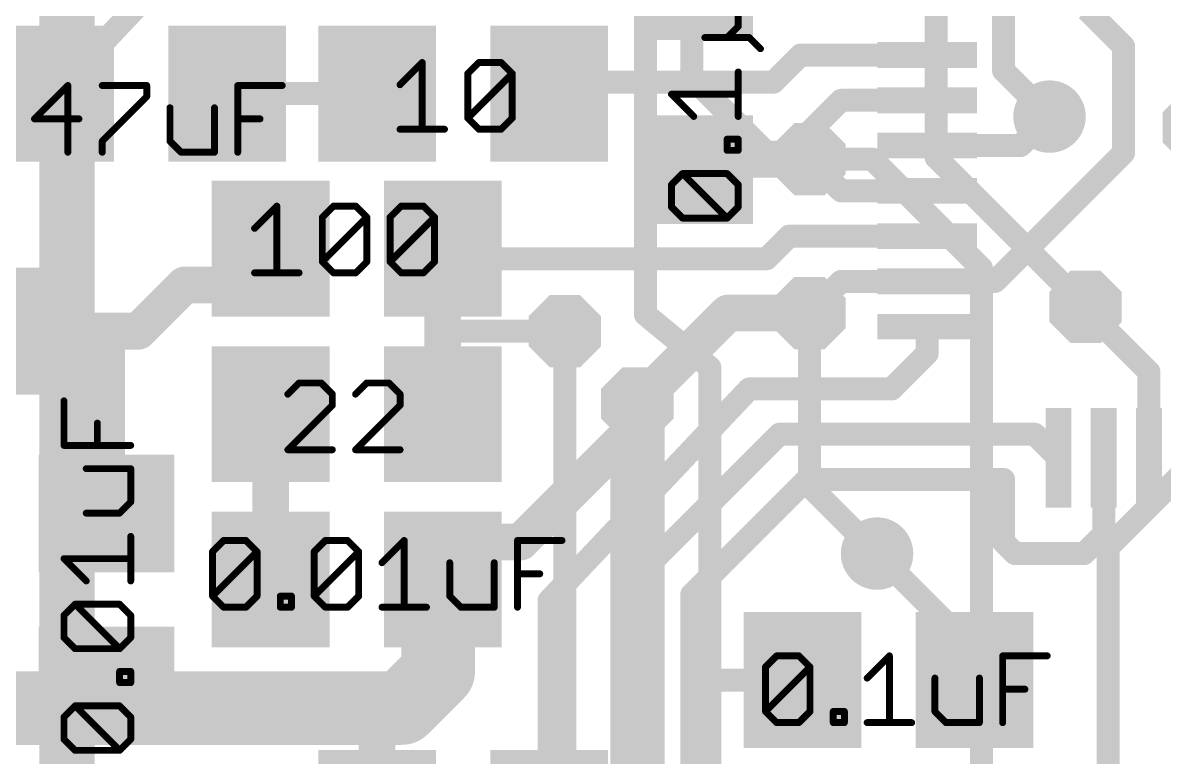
# Model space of a CAD drawing. Extents: x -2.6 to 77.4, y -0.1 to 55.9.
# Drawn here: x 23.71 to 36.32, y 19.6 to 27.71 of the extents above; entities that cross this region are included whole.
import ezdxf

# ---------------------------------------------------------------- set-up
doc = ezdxf.new("R2010")
doc.units = 0
for name, color, linetype in [('1', 12, 'CONTINUOUS'), ('16', 132, 'CONTINUOUS'), ('18', 110, 'CONTINUOUS'), ('27', 253, 'CONTINUOUS')]:
    doc.layers.add(name, color=color, linetype=linetype)

# ---------------------------------------------------------------- blocks, each defined once
blk = doc.blocks.new('RECT')
blk.add_solid([(-0.5, -0.5), (0.5, -0.5), (-0.5, 0.5), (0.5, 0.5)])
blk = doc.blocks.new('OCTAGONV')
at = {"const_width": 0.5}
blk.add_lwpolyline([(-0.25, -0.1036), (-0.25, 0.1036), (-0.1036, 0.25), (0.1036, 0.25), (0.25, 0.1036), (0.25, -0.1036), (0.1036, -0.25), (-0.1036, -0.25), (-0.25, -0.1036), (-0.25, 0.1036)], dxfattribs=at)
blk = doc.blocks.new('ROUNDV')
at = {"const_width": 0.5}
blk.add_lwpolyline([(0, -0.25, 1), (0, 0.25, 1), (0, -0.25)], format="xyb", dxfattribs=at)

msp = doc.modelspace()

# ---------------------------------------------------------------- linework, layer by layer
at = {"layer": '1'}
for points, const_width in [([(24.069, 26.924), (25.146, 28.067)], 0.254), ([(35.466, 27.85), (35.87, 27.446)], 0.254), ([(35.87, 27.446), (35.87, 26.27)], 0.254), ([(32.303, 27.35), (32.004, 27.051)], 0.254), ([(33.7, 27.35), (32.303, 27.35)], 0.254), ([(29.718, 27.051), (29.591, 26.924)], 0.254), ([(32.004, 27.051), (29.718, 27.051)], 0.254), ([(27.625, 26.924), (25.969, 26.924)], 0.254), ([(29.591, 26.924), (29.525, 26.924)], 0.254), ([(32.75, 26.85), (32.4, 26.5)], 0.254), ([(33.7, 26.85), (32.75, 26.85)], 0.254), ([(34.732, 26.35), (35.052, 26.67)], 0.254), ([(32.4, 26.5), (32.4, 26.2)], 0.254), ([(33.7, 26.35), (34.732, 26.35)], 0.254), ([(31.243, 26.2), (31.127, 26.084)], 0.4064), ([(32.4, 26.2), (31.243, 26.2)], 0.4064), ([(35.87, 26.27), (34.45, 24.85)], 0.254), ([(32.75, 25.85), (32.4, 26.2)], 0.254), ([(33.7, 25.85), (32.75, 25.85)], 0.254), ([(32.177, 25.35), (31.927, 25.1)], 0.254), ([(33.7, 25.35), (32.177, 25.35)], 0.254), ([(26.45, 25.211), (26.384, 24.811)], 0.4064), ([(28.35, 23.384), (28.35, 25.211)], 0.4064), ([(28.416, 25.092), (28.35, 25.211)], 0.254), ([(28.686, 25.1), (28.35, 25.211)], 0.254), ([(31.927, 25.1), (28.686, 25.1)], 0.254), ([(25.5, 24.811), (24.989, 24.3)], 0.4064), ([(26.384, 24.811), (25.5, 24.811)], 0.4064), ([(32.75, 24.85), (32.4, 24.5)], 0.254), ([(33.7, 24.85), (32.75, 24.85)], 0.254), ([(34.45, 24.85), (33.7, 24.85)], 0.254), ([(31.5, 24.5), (30.5, 23.5)], 0.4064), ([(32.4, 24.5), (31.5, 24.5)], 0.4064), ([(35.45, 24.568), (35.45, 24.55)], 0.254), ([(35.45, 24.55), (36.15, 23.85)], 0.254), ([(24.638, 24.3), (22.861, 24.3)], 0.4064), ([(24.989, 24.3), (24.638, 24.3)], 0.4064), ([(24.638, 22.286), (24.638, 24.3)], 0.4064), ([(33.7, 24.054), (33.7, 24.35)], 0.254), ([(28.416, 24.3), (28.35, 23.384)], 0.254), ([(29.7, 24.3), (28.416, 24.3)], 0.254), ([(33.308, 23.662), (33.7, 24.054)], 0.254), ([(36.15, 23.85), (36.15, 22.9)], 0.254), ([(31.735, 23.662), (29.525, 21.325)], 0.254), ([(30.5, 23.5), (30.5, 23.261)], 0.4064), ([(33.308, 23.662), (31.735, 23.662)], 0.254), ([(26.45, 23.384), (26.45, 21.557)], 0.4064), ([(30.5, 23.261), (29.21, 21.971)], 0.4064), ([(32.0691, 23.162), (30.6, 21.6929)], 0.254), ([(34.888, 23.162), (32.0691, 23.162)], 0.254), ([(34.888, 23.162), (35.15, 22.9)], 0.254), ([(35.65, 22.9), (35.65, 22.061)], 0.254), ([(32.3719, 22.662), (31.1, 21.3901)], 0.254), ([(34.544, 22.662), (32.3719, 22.662)], 0.254), ([(34.544, 21.971), (34.544, 22.662)], 0.254), ([(28.3, 21.822), (28.3, 21.59)], 0.8128), ([(35.65, 22.061), (35.433, 21.844)], 0.254), ([(28.703, 21.971), (28.35, 21.557)], 0.4064), ([(29.21, 21.971), (28.703, 21.971)], 0.4064), ([(34.671, 21.844), (34.544, 21.971)], 0.254), ([(28.3, 21.59), (28.3, 20.538)], 0.8128), ([(34.224, 20.767), (33.147, 21.844)], 0.254), ([(35.433, 21.844), (34.671, 21.844)], 0.254), ([(28.394, 21.684), (28.3, 21.59)], 0.4064), ([(28.35, 21.557), (28.394, 21.684)], 0.4064), ([(30.6, 21.6929), (30.6, 16.383)], 0.254), ([(29.525, 21.325), (29.525, 18.923)], 0.254), ([(31.1, 21.3901), (31.1, 20.447)], 0.254), ([(28.3, 20.538), (27.9, 20.138)], 0.8128), ([(34.224, 20.447), (34.224, 20.767)], 0.254), ([(24.638, 20.386), (24.39, 20.138)], 0.6096), ([(31.1, 20.447), (31.1, 12.8)], 0.254), ([(32.324, 20.447), (31.1, 20.447)], 0.254), ([(27.559, 20.138), (23.008, 20.138)], 0.8128), ([(24.39, 20.138), (23.008, 20.138)], 0.6096), ([(27.9, 20.138), (27.559, 20.138)], 0.8128), ([(27.625, 20.326), (27.559, 20.138)], 0.4064), ([(27.625, 18.923), (27.625, 20.326)], 0.4064)]:
    msp.add_lwpolyline(points, dxfattribs=dict(at, const_width=const_width))
for points, const_width in [([(35.9335, 27.446, 1), (35.8065, 27.446)], 0.127), ([(35.8251, 27.4011, 1), (35.9149, 27.4909)], 0.127), ([(32.303, 27.4135, 1), (32.303, 27.2865)], 0.127), ([(32.3479, 27.3051, 1), (32.2581, 27.3949)], 0.127), ([(33.7, 27.2865, 1), (33.7, 27.4135)], 0.127), ([(29.718, 27.1145, 1), (29.718, 26.9875)], 0.127), ([(29.7629, 27.0061, 1), (29.6731, 27.0959)], 0.127), ([(31.9591, 27.0959, 1), (32.0489, 27.0061)], 0.127), ([(32.004, 26.9875, 1), (32.004, 27.1145)], 0.127), ([(24.0228, 26.9675, 1), (24.1152, 26.8805)], 0.127), ([(25.969, 26.9875, 1), (25.969, 26.8605)], 0.127), ([(27.625, 26.8605, 1), (27.625, 26.9875)], 0.127), ([(29.525, 26.9875, 1), (29.525, 26.8605)], 0.127), ([(29.5461, 26.9689, 1), (29.6359, 26.8791)], 0.127), ([(29.591, 26.8605, 1), (29.591, 26.9875)], 0.127), ([(32.75, 26.9135, 1), (32.75, 26.7865)], 0.127), ([(32.7949, 26.8051, 1), (32.7051, 26.8949)], 0.127), ([(33.7, 26.7865, 1), (33.7, 26.9135)], 0.127), ([(35.0969, 26.6251, 1), (35.0071, 26.7149)], 0.127), ([(32.4635, 26.5, 1), (32.3365, 26.5)], 0.127), ([(32.3551, 26.5449, 1), (32.4449, 26.4551)], 0.127), ([(33.7, 26.4135, 1), (33.7, 26.2865)], 0.127), ([(34.732, 26.2865, 1), (34.732, 26.4135)], 0.127), ([(31.243, 26.3016, 1), (31.243, 26.0984)], 0.2032), ([(31.3148, 26.1282, 1), (31.1712, 26.2718)], 0.2032), ([(32.4, 26.0984, 1), (32.4, 26.3016)], 0.2032), ([(34.6871, 26.3949, 1), (34.7769, 26.3051)], 0.127), ([(35.9149, 26.2251, 1), (35.8251, 26.3149)], 0.127), ([(31.0552, 26.1558, 1), (31.1988, 26.0122)], 0.2032), ([(32.4449, 26.2449, 1), (32.3551, 26.1551)], 0.127), ([(32.3365, 26.2, 1), (32.4635, 26.2)], 0.127), ([(35.8065, 26.27, 1), (35.9335, 26.27)], 0.127), ([(32.75, 25.9135, 1), (32.75, 25.7865)], 0.127), ([(33.7, 25.7865, 1), (33.7, 25.9135)], 0.127), ([(32.7051, 25.8051, 1), (32.7949, 25.8949)], 0.127), ([(32.177, 25.4135, 1), (32.177, 25.2865)], 0.127), ([(32.2219, 25.3051, 1), (32.1321, 25.3949)], 0.127), ([(33.7, 25.2865, 1), (33.7, 25.4135)], 0.127), ([(26.5502, 25.1945, 1), (26.3498, 25.2275)], 0.2032), ([(28.4516, 25.211, 1), (28.2484, 25.211)], 0.2032), ([(28.4055, 25.2418, 1), (28.2945, 25.1802)], 0.127), ([(28.3699, 25.2713, 1), (28.3301, 25.1507)], 0.127), ([(28.686, 25.1635, 1), (28.686, 25.0365)], 0.127), ([(28.6661, 25.0397, 1), (28.7059, 25.1603)], 0.127), ([(31.927, 25.0365, 1), (31.927, 25.1635)], 0.127), ([(28.3605, 25.0612, 1), (28.4715, 25.1228)], 0.127), ([(31.8821, 25.1449, 1), (31.9719, 25.0551)], 0.127), ([(25.5, 24.9126, 1), (25.5, 24.7094)], 0.2032), ([(25.5718, 24.7392, 1), (25.4282, 24.8828)], 0.2032), ([(26.384, 24.7094, 1), (26.384, 24.9126)], 0.2032), ([(32.75, 24.9135, 1), (32.75, 24.7865)], 0.127), ([(32.7949, 24.8051, 1), (32.7051, 24.8949)], 0.127), ([(33.7, 24.9135, 1), (33.7, 24.7865)], 0.127), ([(33.7, 24.7865, 1), (33.7, 24.9135)], 0.127), ([(34.4051, 24.8949, 1), (34.4949, 24.8051)], 0.127), ([(34.45, 24.7865, 1), (34.45, 24.9135)], 0.127), ([(26.2838, 24.8275, 1), (26.4842, 24.7945)], 0.2032), ([(31.5, 24.6016, 1), (31.5, 24.3984)], 0.2032), ([(31.5718, 24.4282, 1), (31.4282, 24.5718)], 0.2032), ([(32.3551, 24.5449, 1), (32.4449, 24.4551)], 0.127), ([(32.4, 24.3984, 1), (32.4, 24.6016)], 0.2032), ([(35.5135, 24.568, 1), (35.3865, 24.568)], 0.127), ([(35.4949, 24.5949, 1), (35.4051, 24.5051)], 0.127), ([(35.3865, 24.55, 1), (35.5135, 24.55)], 0.127), ([(24.638, 24.4016, 1), (24.638, 24.1984)], 0.2032), ([(24.7396, 24.3, 1), (24.5364, 24.3)], 0.2032), ([(24.638, 24.1984, 1), (24.638, 24.4016)], 0.2032), ([(24.9172, 24.3718, 1), (25.0608, 24.2282)], 0.2032), ([(24.989, 24.1984, 1), (24.989, 24.4016)], 0.2032), ([(33.7635, 24.35, 1), (33.6365, 24.35)], 0.127), ([(28.416, 24.3635, 1), (28.416, 24.2365)], 0.127), ([(28.4793, 24.2954, 1), (28.3527, 24.3046)], 0.127), ([(29.7, 24.2365, 1), (29.7, 24.3635)], 0.127), ([(33.6365, 24.054, 1), (33.7635, 24.054)], 0.127), ([(33.7449, 24.0091, 1), (33.6551, 24.0989)], 0.127), ([(36.2135, 23.85, 1), (36.0865, 23.85)], 0.127), ([(36.1051, 23.8051, 1), (36.1949, 23.8949)], 0.127), ([(30.6016, 23.5, 1), (30.3984, 23.5)], 0.2032), ([(31.735, 23.7255, 1), (31.735, 23.5985)], 0.127), ([(31.7811, 23.6184, 1), (31.6889, 23.7056)], 0.127), ([(33.2631, 23.7069, 1), (33.3529, 23.6171)], 0.127), ([(33.308, 23.5985, 1), (33.308, 23.7255)], 0.127), ([(26.5516, 23.384, 1), (26.3484, 23.384)], 0.2032), ([(30.4282, 23.5718, 1), (30.5718, 23.4282)], 0.2032), ([(28.2484, 23.384, 1), (28.4516, 23.384)], 0.2032), ([(28.2867, 23.3886, 1), (28.4133, 23.3794)], 0.127), ([(30.5718, 23.1892, 1), (30.4282, 23.3328)], 0.2032), ([(30.3984, 23.261, 1), (30.6016, 23.261)], 0.2032), ([(32.0691, 23.2255, 1), (32.0691, 23.0985)], 0.127), ([(32.114, 23.1171, 1), (32.0242, 23.2069)], 0.127), ([(34.9329, 23.2069, 1), (34.8431, 23.1171)], 0.127), ([(34.888, 23.0985, 1), (34.888, 23.2255)], 0.127), ([(35.1051, 22.8551, 1), (35.1949, 22.9449)], 0.127), ([(35.7135, 22.9, 1), (35.5865, 22.9)], 0.127), ([(36.0865, 22.9, 1), (36.2135, 22.9)], 0.127), ([(32.3719, 22.7255, 1), (32.3719, 22.5985)], 0.127), ([(32.4168, 22.6171, 1), (32.327, 22.7069)], 0.127), ([(34.6075, 22.662, 1), (34.4805, 22.662)], 0.127), ([(34.544, 22.5985, 1), (34.544, 22.7255)], 0.127), ([(24.5364, 22.286, 1), (24.7396, 22.286)], 0.2032), ([(28.5032, 21.822, 1), (28.0968, 21.822)], 0.4064), ([(35.6949, 22.0161, 1), (35.6051, 22.1059)], 0.127), ([(28.703, 22.0726, 1), (28.703, 21.8694)], 0.2032), ([(28.7803, 21.9051, 1), (28.6257, 22.0369)], 0.2032), ([(29.1382, 22.0428, 1), (29.2818, 21.8992)], 0.2032), ([(29.21, 21.8694, 1), (29.21, 22.0726)], 0.2032), ([(34.5889, 22.0159, 1), (34.4991, 21.9261)], 0.127), ([(35.5865, 22.061, 1), (35.7135, 22.061)], 0.127), ([(28.5032, 21.59, 1), (28.0968, 21.59)], 0.4064), ([(33.1919, 21.8889, 1), (33.1021, 21.7991)], 0.127), ([(34.4805, 21.971, 1), (34.6075, 21.971)], 0.127), ([(34.671, 21.9075, 1), (34.671, 21.7805)], 0.127), ([(34.6261, 21.7991, 1), (34.7159, 21.8889)], 0.127), ([(35.3881, 21.8889, 1), (35.4779, 21.7991)], 0.127), ([(35.433, 21.7805, 1), (35.433, 21.9075)], 0.127), ([(28.49, 21.6507, 1), (28.298, 21.7173)], 0.2032), ([(28.4658, 21.6122, 1), (28.3222, 21.7558)], 0.2032), ([(30.6635, 21.6929, 1), (30.5365, 21.6929)], 0.127), ([(28.0968, 21.59, 1), (28.5032, 21.59)], 0.4064), ([(28.2282, 21.6618, 1), (28.3718, 21.5182)], 0.2032), ([(28.2727, 21.6229, 1), (28.4273, 21.4911)], 0.2032), ([(28.254, 21.5903, 1), (28.446, 21.5237)], 0.2032), ([(30.5551, 21.7378, 1), (30.6449, 21.648)], 0.127), ([(26.3484, 21.557, 1), (26.5516, 21.557)], 0.2032), ([(29.5885, 21.325, 1), (29.4615, 21.325)], 0.127), ([(29.4789, 21.3686, 1), (29.5711, 21.2814)], 0.127), ([(31.1635, 21.3901, 1), (31.0365, 21.3901)], 0.127), ([(31.0551, 21.435, 1), (31.1449, 21.3452)], 0.127), ([(28.4437, 20.3943, 1), (28.1563, 20.6817)], 0.4064), ([(34.2875, 20.767, 1), (34.1605, 20.767)], 0.127), ([(34.1791, 20.7221, 1), (34.2689, 20.8119)], 0.127), ([(24.7458, 20.2782, 1), (24.5302, 20.4938)], 0.3048), ([(28.0968, 20.538, 1), (28.5032, 20.538)], 0.4064), ([(31.1635, 20.447, 1), (31.0365, 20.447)], 0.127), ([(31.1, 20.5105, 1), (31.1, 20.3835)], 0.127), ([(32.324, 20.3835, 1), (32.324, 20.5105)], 0.127), ([(24.39, 19.9856, 1), (24.39, 20.2904)], 0.3048), ([(27.559, 20.3412, 1), (27.559, 19.9348)], 0.4064), ([(27.559, 19.9348, 1), (27.559, 20.3412)], 0.4064), ([(27.7266, 20.326, 1), (27.5234, 20.326)], 0.2032), ([(27.7209, 20.2923, 1), (27.5291, 20.3597)], 0.2032), ([(27.7563, 20.2817, 1), (28.0437, 19.9943)], 0.4064), ([(27.9, 19.9348, 1), (27.9, 20.3412)], 0.4064), ([(31.0365, 20.447, 1), (31.1635, 20.447)], 0.127), ([(34.1605, 20.447, 1), (34.2875, 20.447)], 0.127), ([(24.2822, 20.2458, 1), (24.4978, 20.0302)], 0.3048), ([(27.4631, 20.1717, 1), (27.6549, 20.1043)], 0.2032)]:
    msp.add_lwpolyline(points, format="xyb", dxfattribs=dict(at, const_width=const_width))
at = {"layer": '16'}
for points, const_width in [([(34.544, 27.178), (34.544, 32.131)], 0.254), ([(33.8, 26.218), (33.8, 31.692)], 0.254), ([(30.589, 29.9), (30.589, 24.484)], 0.254), ([(24.2, 19.3), (24.2, 29.013)], 0.6096), ([(31.1, 28.8), (31.1, 27.1)], 0.254), ([(35.052, 26.67), (34.544, 27.178)], 0.254), ([(31.1, 27.1), (32, 26.2)], 0.254), ([(33.8, 26.218), (35.45, 24.568)], 0.254), ([(32, 26.2), (32.4, 26.2)], 0.254), ([(33.0958, 26.2), (32.4, 26.2)], 0.254), ([(34.3, 24.9958), (33.0958, 26.2)], 0.254), ([(34.3, 17.3), (34.3, 24.9958)], 0.254), ([(30.589, 24.484), (31.3, 23.9)], 0.254), ([(32.4, 22.591), (32.4, 24.5)], 0.254), ([(29.7, 24.3), (29.7, 17.1)], 0.254), ([(31.3, 23.9), (31.3, 16.3)], 0.254), ([(30.5, 16.7), (30.5, 23.5)], 0.6), ([(36.743, 22.957), (35.7, 21.914)], 0.254), ([(33.147, 21.844), (32.4, 22.591)], 0.254), ([(35.7, 21.914), (35.7, 15.2)], 0.254)]:
    msp.add_lwpolyline(points, dxfattribs=dict(at, const_width=const_width))
for points, const_width in [([(34.5889, 27.2229, 1), (34.4991, 27.1331)], 0.127), ([(34.4805, 27.178, 1), (34.6075, 27.178)], 0.127), ([(31.1449, 27.1449, 1), (31.0551, 27.0551)], 0.127), ([(31.0365, 27.1, 1), (31.1635, 27.1)], 0.127), ([(35.0071, 26.6251, 1), (35.0969, 26.7149)], 0.127), ([(33.8449, 26.2629, 1), (33.7551, 26.1731)], 0.127), ([(32, 26.2635, 1), (32, 26.1365)], 0.127), ([(31.9551, 26.1551, 1), (32.0449, 26.2449)], 0.127), ([(32.4, 26.2635, 1), (32.4, 26.1365)], 0.127), ([(32.4, 26.1365, 1), (32.4, 26.2635)], 0.127), ([(33.1407, 26.2449, 1), (33.0509, 26.1551)], 0.127), ([(33.0958, 26.1365, 1), (33.0958, 26.2635)], 0.127), ([(33.7365, 26.218, 1), (33.8635, 26.218)], 0.127), ([(34.3635, 24.9958, 1), (34.2365, 24.9958)], 0.127), ([(34.2551, 24.9509, 1), (34.3449, 25.0407)], 0.127), ([(30.6293, 24.5331, 1), (30.5487, 24.4349)], 0.127), ([(32.4635, 24.5, 1), (32.3365, 24.5)], 0.127), ([(35.4051, 24.5231, 1), (35.4949, 24.6129)], 0.127), ([(30.5255, 24.484, 1), (30.6525, 24.484)], 0.127), ([(29.7635, 24.3, 1), (29.6365, 24.3)], 0.127), ([(31.3635, 23.9, 1), (31.2365, 23.9)], 0.127), ([(31.2597, 23.8509, 1), (31.3403, 23.9491)], 0.127), ([(30.65, 23.5, 1), (30.35, 23.5)], 0.3), ([(32.4449, 22.6359, 1), (32.3551, 22.5461)], 0.127), ([(32.3365, 22.591, 1), (32.4635, 22.591)], 0.127), ([(33.1021, 21.7991, 1), (33.1919, 21.8889)], 0.127), ([(35.7635, 21.914, 1), (35.6365, 21.914)], 0.127), ([(35.6551, 21.9589, 1), (35.7449, 21.8691)], 0.127)]:
    msp.add_lwpolyline(points, format="xyb", dxfattribs=dict(at, const_width=const_width))
at = {"layer": '27', "const_width": 0.0762}
for points in [[(31.6139, 27.6658), (31.6139, 27.7887)], [(31.491, 27.5429), (31.6139, 27.6658)], [(31.2453, 27.5429), (31.491, 27.5429)], [(31.491, 27.5429), (31.7368, 27.5429)], [(31.7368, 27.5429), (31.8596, 27.42)], [(27.8783, 27.0218), (28.124, 27.2675)], [(28.124, 27.2675), (28.124, 26.5303)], [(28.6267, 27.1447), (28.7496, 27.2675)], [(28.7496, 27.2675), (28.9953, 27.2675)], [(28.9953, 27.2675), (29.1182, 27.1447)], [(28.6267, 26.6532), (28.6267, 27.1447)], [(28.6267, 26.6532), (29.1182, 27.1447)], [(29.1182, 27.1447), (29.1182, 26.6532)], [(31.6139, 26.6716), (31.6139, 27.1631)], [(24.2101, 27.0135), (23.8414, 26.6449)], [(24.2101, 26.2763), (24.2101, 27.0135)], [(24.5899, 27.0135), (25.0813, 27.0135)], [(25.0813, 27.0135), (25.0813, 26.8907)], [(26.0867, 26.2763), (26.0867, 27.0135)], [(26.0867, 27.0135), (26.5782, 27.0135)], [(25.0813, 26.8907), (24.5899, 26.3992)], [(31.1224, 26.6716), (30.8767, 26.9174)], [(30.8767, 26.9174), (31.6139, 26.9174)], [(25.3383, 26.7678), (25.3383, 26.3992)], [(25.8298, 26.2763), (25.8298, 26.7678)], [(23.8414, 26.6449), (24.3329, 26.6449)], [(26.0867, 26.6449), (26.3324, 26.6449)], [(28.7496, 26.5303), (28.6267, 26.6532)], [(29.1182, 26.6532), (28.9953, 26.5303)], [(27.8783, 26.5303), (28.3698, 26.5303)], [(28.9953, 26.5303), (28.7496, 26.5303)], [(24.5899, 26.3992), (24.5899, 26.2763)], [(25.3383, 26.3992), (25.4611, 26.2763)], [(31.491, 26.2974), (31.491, 26.4203)], [(31.491, 26.4203), (31.6139, 26.4203)], [(31.6139, 26.4203), (31.6139, 26.2974)], [(25.4611, 26.2763), (25.8298, 26.2763)], [(31.6139, 26.2974), (31.491, 26.2974)], [(30.8767, 25.9176), (30.9995, 26.0405)], [(30.9995, 26.0405), (31.491, 26.0405)], [(31.491, 25.549), (30.9995, 26.0405)], [(31.491, 26.0405), (31.6139, 25.9176)], [(30.8767, 25.6719), (30.8767, 25.9176)], [(31.6139, 25.9176), (31.6139, 25.6719)], [(26.2724, 25.4358), (26.5181, 25.6815)], [(26.5181, 25.6815), (26.5181, 24.9443)], [(27.0208, 25.5587), (27.1436, 25.6815)], [(27.1436, 25.6815), (27.3894, 25.6815)], [(27.3894, 25.6815), (27.5123, 25.5587)], [(27.7692, 25.5587), (27.8921, 25.6815)], [(27.8921, 25.6815), (28.1378, 25.6815)], [(28.1378, 25.6815), (28.2607, 25.5587)], [(27.0208, 25.0672), (27.0208, 25.5587)], [(27.0208, 25.0672), (27.5123, 25.5587)], [(27.5123, 25.5587), (27.5123, 25.0672)], [(27.7692, 25.0672), (27.7692, 25.5587)], [(27.7692, 25.0672), (28.2607, 25.5587)], [(28.2607, 25.5587), (28.2607, 25.0672)], [(30.9995, 25.549), (30.8767, 25.6719)], [(31.6139, 25.6719), (31.491, 25.549)], [(31.491, 25.549), (30.9995, 25.549)], [(27.1436, 24.9443), (27.0208, 25.0672)], [(27.5123, 25.0672), (27.3894, 24.9443)], [(27.8921, 24.9443), (27.7692, 25.0672)], [(28.2607, 25.0672), (28.1378, 24.9443)], [(26.2724, 24.9443), (26.7638, 24.9443)], [(27.3894, 24.9443), (27.1436, 24.9443)], [(28.1378, 24.9443), (27.8921, 24.9443)], [(26.7626, 23.7275), (26.6398, 23.6047)], [(27.0084, 23.7275), (26.7626, 23.7275)], [(27.1313, 23.6047), (27.0084, 23.7275)], [(27.5111, 23.7275), (27.3882, 23.6047)], [(27.7568, 23.7275), (27.5111, 23.7275)], [(27.8797, 23.6047), (27.7568, 23.7275)], [(27.1313, 23.4818), (27.1313, 23.6047)], [(27.8797, 23.4818), (27.8797, 23.6047)], [(24.1675, 23.0387), (24.1675, 23.5302)], [(26.6398, 22.9903), (27.1313, 23.4818)], [(27.3882, 22.9903), (27.8797, 23.4818)], [(24.5361, 23.0387), (24.5361, 23.2844)], [(24.9047, 23.0387), (24.1675, 23.0387)], [(27.1313, 22.9903), (26.6398, 22.9903)], [(27.8797, 22.9903), (27.3882, 22.9903)], [(24.9047, 22.7818), (24.4132, 22.7818)], [(24.9047, 22.4131), (24.9047, 22.7818)], [(24.7818, 22.2903), (24.9047, 22.4131)], [(24.4132, 22.2903), (24.7818, 22.2903)], [(24.9047, 21.5419), (24.9047, 22.0333)], [(25.8083, 21.8657), (25.9312, 21.9885)], [(25.9312, 21.9885), (26.1769, 21.9885)], [(26.1769, 21.9885), (26.2998, 21.8657)], [(26.9309, 21.8657), (27.0538, 21.9885)], [(27.0538, 21.9885), (27.2995, 21.9885)], [(27.2995, 21.9885), (27.4224, 21.8657)], [(27.6794, 21.7428), (27.9251, 21.9885)], [(27.9251, 21.9885), (27.9251, 21.2513)], [(29.1762, 21.2513), (29.1762, 21.9885)], [(29.1762, 21.9885), (29.6677, 21.9885)], [(24.4132, 21.5419), (24.1675, 21.7876)], [(24.1675, 21.7876), (24.9047, 21.7876)], [(25.8083, 21.3742), (25.8083, 21.8657)], [(25.8083, 21.3742), (26.2998, 21.8657)], [(26.2998, 21.8657), (26.2998, 21.3742)], [(26.9309, 21.3742), (26.9309, 21.8657)], [(26.9309, 21.3742), (27.4224, 21.8657)], [(27.4224, 21.8657), (27.4224, 21.3742)], [(28.4278, 21.7428), (28.4278, 21.3742)], [(28.9193, 21.2513), (28.9193, 21.7428)], [(29.1762, 21.6199), (29.4219, 21.6199)], [(24.1675, 21.1621), (24.2903, 21.2849)], [(24.2903, 21.2849), (24.7818, 21.2849)], [(24.7818, 20.7934), (24.2903, 21.2849)], [(24.7818, 21.2849), (24.9047, 21.1621)], [(25.9312, 21.2513), (25.8083, 21.3742)], [(26.2998, 21.3742), (26.1769, 21.2513)], [(26.5567, 21.2513), (26.5567, 21.3742)], [(26.5567, 21.3742), (26.6796, 21.3742)], [(26.6796, 21.3742), (26.6796, 21.2513)], [(27.0538, 21.2513), (26.9309, 21.3742)], [(27.4224, 21.3742), (27.2995, 21.2513)], [(28.4278, 21.3742), (28.5506, 21.2513)], [(24.1675, 20.9163), (24.1675, 21.1621)], [(24.9047, 21.1621), (24.9047, 20.9163)], [(26.1769, 21.2513), (25.9312, 21.2513)], [(26.6796, 21.2513), (26.5567, 21.2513)], [(27.2995, 21.2513), (27.0538, 21.2513)], [(27.6794, 21.2513), (28.1708, 21.2513)], [(28.5506, 21.2513), (28.9193, 21.2513)], [(24.2903, 20.7934), (24.1675, 20.9163)], [(24.9047, 20.9163), (24.7818, 20.7934)], [(24.7818, 20.7934), (24.2903, 20.7934)], [(31.9151, 20.5915), (32.038, 20.7143)], [(32.038, 20.7143), (32.2837, 20.7143)], [(32.2837, 20.7143), (32.4066, 20.5915)], [(33.0377, 20.4686), (33.2835, 20.7143)], [(33.2835, 20.7143), (33.2835, 19.9771)], [(34.5346, 19.9771), (34.5346, 20.7143)], [(34.5346, 20.7143), (35.026, 20.7143)], [(24.7818, 20.4192), (24.7818, 20.5421)], [(24.7818, 20.5421), (24.9047, 20.5421)], [(24.9047, 20.5421), (24.9047, 20.4192)], [(31.9151, 20.1), (31.9151, 20.5915)], [(31.9151, 20.1), (32.4066, 20.5915)], [(32.4066, 20.5915), (32.4066, 20.1)], [(24.9047, 20.4192), (24.7818, 20.4192)], [(33.7861, 20.4686), (33.7861, 20.1)], [(34.2776, 19.9771), (34.2776, 20.4686)], [(34.5346, 20.3457), (34.7803, 20.3457)], [(24.1675, 20.0394), (24.2903, 20.1623)], [(24.2903, 20.1623), (24.7818, 20.1623)], [(24.7818, 19.6708), (24.2903, 20.1623)], [(24.7818, 20.1623), (24.9047, 20.0394)], [(24.1675, 19.7937), (24.1675, 20.0394)], [(24.9047, 20.0394), (24.9047, 19.7937)], [(32.038, 19.9771), (31.9151, 20.1)], [(32.4066, 20.1), (32.2837, 19.9771)], [(32.6635, 19.9771), (32.6635, 20.1)], [(32.6635, 20.1), (32.7864, 20.1)], [(32.7864, 20.1), (32.7864, 19.9771)], [(33.7861, 20.1), (33.909, 19.9771)], [(32.2837, 19.9771), (32.038, 19.9771)], [(32.7864, 19.9771), (32.6635, 19.9771)], [(33.0377, 19.9771), (33.5292, 19.9771)], [(33.909, 19.9771), (34.2776, 19.9771)], [(24.2903, 19.6708), (24.1675, 19.7937)], [(24.9047, 19.7937), (24.7818, 19.6708)], [(24.7818, 19.6708), (24.2903, 19.6708)]]:
    msp.add_lwpolyline(points, dxfattribs=at)
at = {"layer": '27', "const_width": 0.0381}
for points in [[(31.5949, 27.6658, 1), (31.633, 27.6658)], [(31.6274, 27.6523, 1), (31.6004, 27.6792)], [(31.2453, 27.562, 1), (31.2453, 27.5239)], [(31.491, 27.562, 1), (31.491, 27.5239)], [(31.4776, 27.5564, 1), (31.5045, 27.5294)], [(31.491, 27.5239, 1), (31.491, 27.562)], [(31.7502, 27.5564, 1), (31.7233, 27.5294)], [(31.7368, 27.5239, 1), (31.7368, 27.562)], [(31.8462, 27.4066, 1), (31.8731, 27.4335)], [(28.1431, 27.2675, 1), (28.105, 27.2675)], [(28.1375, 27.2541, 1), (28.1105, 27.281)], [(28.7496, 27.2866, 1), (28.7496, 27.2485)], [(28.763, 27.2541, 1), (28.7361, 27.281)], [(29.0088, 27.281, 1), (28.9818, 27.2541)], [(28.9953, 27.2485, 1), (28.9953, 27.2866)], [(28.6457, 27.1447, 1), (28.6076, 27.1447)], [(28.6132, 27.1581, 1), (28.6402, 27.1312)], [(29.1372, 27.1447, 1), (29.0991, 27.1447)], [(29.1316, 27.1312, 1), (29.1047, 27.1581)], [(29.1047, 27.1312, 1), (29.1316, 27.1581)], [(31.633, 27.1631, 1), (31.5949, 27.1631)], [(24.2291, 27.0135, 1), (24.191, 27.0135)], [(24.2235, 27.0001, 1), (24.1966, 27.027)], [(24.5899, 27.0326, 1), (24.5899, 26.9945)], [(25.1004, 27.0135, 1), (25.0623, 27.0135)], [(25.0813, 26.9945, 1), (25.0813, 27.0326)], [(26.1057, 27.0135, 1), (26.0676, 27.0135)], [(26.0867, 27.0326, 1), (26.0867, 26.9945)], [(26.5782, 26.9945, 1), (26.5782, 27.0326)], [(27.8648, 27.0353, 1), (27.8917, 27.0083)], [(25.0623, 26.8907, 1), (25.1004, 26.8907)], [(25.0948, 26.8772, 1), (25.0679, 26.9041)], [(30.8901, 26.9308, 1), (30.8632, 26.9039)], [(30.8767, 26.9364, 1), (30.8767, 26.8983)], [(31.6139, 26.8983, 1), (31.6139, 26.9364)], [(25.3573, 26.7678, 1), (25.3192, 26.7678)], [(25.8488, 26.7678, 1), (25.8107, 26.7678)], [(23.8414, 26.664, 1), (23.8414, 26.6259)], [(23.828, 26.6584, 1), (23.8549, 26.6314)], [(24.3329, 26.6259, 1), (24.3329, 26.664)], [(26.0867, 26.664, 1), (26.0867, 26.6259)], [(26.3324, 26.6259, 1), (26.3324, 26.664)], [(28.6402, 26.6666, 1), (28.6132, 26.6397)], [(28.6132, 26.6666, 1), (28.6402, 26.6397)], [(28.6076, 26.6532, 1), (28.6457, 26.6532)], [(29.0991, 26.6532, 1), (29.1372, 26.6532)], [(29.1316, 26.6397, 1), (29.1047, 26.6666)], [(31.1089, 26.6582, 1), (31.1359, 26.6851)], [(31.5949, 26.6716, 1), (31.633, 26.6716)], [(27.8783, 26.5494, 1), (27.8783, 26.5113)], [(28.105, 26.5303, 1), (28.1431, 26.5303)], [(28.3698, 26.5113, 1), (28.3698, 26.5494)], [(28.7496, 26.5494, 1), (28.7496, 26.5113)], [(28.7361, 26.5168, 1), (28.763, 26.5438)], [(28.9818, 26.5438, 1), (29.0088, 26.5168)], [(28.9953, 26.5113, 1), (28.9953, 26.5494)], [(24.6089, 26.3992, 1), (24.5708, 26.3992)], [(24.5764, 26.4126, 1), (24.6033, 26.3857)], [(25.3192, 26.3992, 1), (25.3573, 26.3992)], [(25.3517, 26.4126, 1), (25.3248, 26.3857)], [(31.491, 26.4393, 1), (31.491, 26.4012)], [(31.5101, 26.4203, 1), (31.472, 26.4203)], [(31.633, 26.4203, 1), (31.5949, 26.4203)], [(31.6139, 26.4012, 1), (31.6139, 26.4393)], [(24.191, 26.2763, 1), (24.2291, 26.2763)], [(24.5708, 26.2763, 1), (24.6089, 26.2763)], [(25.4611, 26.2954, 1), (25.4611, 26.2573)], [(25.4477, 26.2628, 1), (25.4746, 26.2898)], [(25.8107, 26.2763, 1), (25.8488, 26.2763)], [(25.8298, 26.2573, 1), (25.8298, 26.2954)], [(26.0676, 26.2763, 1), (26.1057, 26.2763)], [(31.491, 26.3165, 1), (31.491, 26.2784)], [(31.472, 26.2974, 1), (31.5101, 26.2974)], [(31.5949, 26.2974, 1), (31.633, 26.2974)], [(31.6139, 26.2784, 1), (31.6139, 26.3165)], [(31.013, 26.054, 1), (30.9861, 26.027)], [(30.9995, 26.0595, 1), (30.9995, 26.0214)], [(31.013, 26.027, 1), (30.9861, 26.054)], [(31.5045, 26.054, 1), (31.4776, 26.027)], [(31.491, 26.0214, 1), (31.491, 26.0595)], [(30.8632, 25.9311, 1), (30.8901, 25.9041)], [(30.8957, 25.9176, 1), (30.8576, 25.9176)], [(31.633, 25.9176, 1), (31.5949, 25.9176)], [(31.6004, 25.9041, 1), (31.6274, 25.9311)], [(26.5371, 25.6815, 1), (26.499, 25.6815)], [(26.5316, 25.6681, 1), (26.5046, 25.695)], [(27.1436, 25.7006, 1), (27.1436, 25.6625)], [(27.1571, 25.6681, 1), (27.1302, 25.695)], [(27.4029, 25.695, 1), (27.3759, 25.6681)], [(27.3894, 25.6625, 1), (27.3894, 25.7006)], [(27.8921, 25.7006, 1), (27.8921, 25.6625)], [(27.9055, 25.6681, 1), (27.8786, 25.695)], [(28.1513, 25.695, 1), (28.1243, 25.6681)], [(28.1378, 25.6625, 1), (28.1378, 25.7006)], [(27.0398, 25.5587, 1), (27.0017, 25.5587)], [(27.0073, 25.5721, 1), (27.0342, 25.5452)], [(27.5313, 25.5587, 1), (27.4932, 25.5587)], [(27.5257, 25.5452, 1), (27.4988, 25.5721)], [(27.4988, 25.5452, 1), (27.5257, 25.5721)], [(27.7882, 25.5587, 1), (27.7501, 25.5587)], [(27.7557, 25.5721, 1), (27.7827, 25.5452)], [(28.2797, 25.5587, 1), (28.2416, 25.5587)], [(28.2741, 25.5452, 1), (28.2472, 25.5721)], [(28.2472, 25.5452, 1), (28.2741, 25.5721)], [(30.8901, 25.6853, 1), (30.8632, 25.6584)], [(30.8576, 25.6719, 1), (30.8957, 25.6719)], [(31.5949, 25.6719, 1), (31.633, 25.6719)], [(31.6274, 25.6584, 1), (31.6004, 25.6853)], [(26.2589, 25.4493, 1), (26.2858, 25.4223)], [(30.9995, 25.568, 1), (30.9995, 25.5299)], [(30.9861, 25.5355, 1), (31.013, 25.5625)], [(31.4776, 25.5625, 1), (31.5045, 25.5355)], [(31.4776, 25.5355, 1), (31.5045, 25.5625)], [(31.491, 25.5299, 1), (31.491, 25.568)], [(27.0017, 25.0672, 1), (27.0398, 25.0672)], [(27.0342, 25.0806, 1), (27.0073, 25.0537)], [(27.0073, 25.0806, 1), (27.0342, 25.0537)], [(27.4932, 25.0672, 1), (27.5313, 25.0672)], [(27.5257, 25.0537, 1), (27.4988, 25.0806)], [(27.7501, 25.0672, 1), (27.7882, 25.0672)], [(27.7827, 25.0806, 1), (27.7557, 25.0537)], [(27.7557, 25.0806, 1), (27.7827, 25.0537)], [(28.2416, 25.0672, 1), (28.2797, 25.0672)], [(28.2741, 25.0537, 1), (28.2472, 25.0806)], [(26.2724, 24.9634, 1), (26.2724, 24.9253)], [(26.499, 24.9443, 1), (26.5371, 24.9443)], [(26.7638, 24.9253, 1), (26.7638, 24.9634)], [(27.1436, 24.9634, 1), (27.1436, 24.9253)], [(27.1302, 24.9308, 1), (27.1571, 24.9578)], [(27.3759, 24.9578, 1), (27.4029, 24.9308)], [(27.3894, 24.9253, 1), (27.3894, 24.9634)], [(27.8921, 24.9634, 1), (27.8921, 24.9253)], [(27.8786, 24.9308, 1), (27.9055, 24.9578)], [(28.1243, 24.9578, 1), (28.1513, 24.9308)], [(28.1378, 24.9253, 1), (28.1378, 24.9634)], [(26.7626, 23.7466, 1), (26.7626, 23.7085)], [(26.7761, 23.7141, 1), (26.7492, 23.741)], [(27.0219, 23.741, 1), (26.9949, 23.7141)], [(27.0084, 23.7085, 1), (27.0084, 23.7466)], [(27.5111, 23.7466, 1), (27.5111, 23.7085)], [(27.5245, 23.7141, 1), (27.4976, 23.741)], [(27.7703, 23.741, 1), (27.7433, 23.7141)], [(27.7568, 23.7085, 1), (27.7568, 23.7466)], [(26.6263, 23.6181, 1), (26.6532, 23.5912)], [(27.1503, 23.6047, 1), (27.1122, 23.6047)], [(27.1178, 23.5912, 1), (27.1447, 23.6181)], [(27.3747, 23.6181, 1), (27.4017, 23.5912)], [(27.8987, 23.6047, 1), (27.8606, 23.6047)], [(27.8662, 23.5912, 1), (27.8931, 23.6181)], [(24.1865, 23.5302, 1), (24.1484, 23.5302)], [(27.1122, 23.4818, 1), (27.1503, 23.4818)], [(27.1447, 23.4683, 1), (27.1178, 23.4953)], [(27.8606, 23.4818, 1), (27.8987, 23.4818)], [(27.8931, 23.4683, 1), (27.8662, 23.4953)], [(24.5551, 23.2844, 1), (24.517, 23.2844)], [(24.1675, 23.0577, 1), (24.1675, 23.0196)], [(24.9047, 23.0196, 1), (24.9047, 23.0577)], [(24.1484, 23.0387, 1), (24.1865, 23.0387)], [(24.517, 23.0387, 1), (24.5551, 23.0387)], [(26.6263, 23.0038, 1), (26.6532, 22.9768)], [(26.6398, 23.0094, 1), (26.6398, 22.9713)], [(27.1313, 22.9713, 1), (27.1313, 23.0094)], [(27.3882, 23.0094, 1), (27.3882, 22.9713)], [(27.3747, 23.0038, 1), (27.4017, 22.9768)], [(27.8797, 22.9713, 1), (27.8797, 23.0094)], [(24.4132, 22.8008, 1), (24.4132, 22.7627)], [(24.9238, 22.7818, 1), (24.8857, 22.7818)], [(24.9047, 22.7627, 1), (24.9047, 22.8008)], [(24.9182, 22.3997, 1), (24.8912, 22.4266)], [(24.4132, 22.3093, 1), (24.4132, 22.2712)], [(24.7684, 22.3037, 1), (24.7953, 22.2768)], [(24.7818, 22.2712, 1), (24.7818, 22.3093)], [(24.8857, 22.4131, 1), (24.9238, 22.4131)], [(24.9238, 22.0333, 1), (24.8857, 22.0333)], [(25.9312, 22.0076, 1), (25.9312, 21.9695)], [(25.9447, 21.9751, 1), (25.9177, 22.002)], [(26.1904, 22.002, 1), (26.1635, 21.9751)], [(26.1769, 21.9695, 1), (26.1769, 22.0076)], [(27.0538, 22.0076, 1), (27.0538, 21.9695)], [(27.0673, 21.9751, 1), (27.0403, 22.002)], [(27.313, 22.002, 1), (27.2861, 21.9751)], [(27.2995, 21.9695, 1), (27.2995, 22.0076)], [(27.9441, 21.9885, 1), (27.906, 21.9885)], [(27.9386, 21.9751, 1), (27.9116, 22.002)], [(29.1952, 21.9885, 1), (29.1571, 21.9885)], [(29.1762, 22.0076, 1), (29.1762, 21.9695)], [(29.6677, 21.9695, 1), (29.6677, 22.0076)], [(24.1809, 21.8011, 1), (24.154, 21.7741)], [(24.1675, 21.8066, 1), (24.1675, 21.7685)], [(24.9047, 21.7685, 1), (24.9047, 21.8066)], [(25.7948, 21.8791, 1), (25.8218, 21.8522)], [(25.8274, 21.8657, 1), (25.7893, 21.8657)], [(26.3189, 21.8657, 1), (26.2808, 21.8657)], [(26.3133, 21.8522, 1), (26.2863, 21.8791)], [(26.2863, 21.8522, 1), (26.3133, 21.8791)], [(26.95, 21.8657, 1), (26.9119, 21.8657)], [(26.9175, 21.8791, 1), (26.9444, 21.8522)], [(27.4415, 21.8657, 1), (27.4034, 21.8657)], [(27.4359, 21.8522, 1), (27.409, 21.8791)], [(27.409, 21.8522, 1), (27.4359, 21.8791)], [(27.6659, 21.7563, 1), (27.6928, 21.7293)], [(28.4468, 21.7428, 1), (28.4087, 21.7428)], [(28.9383, 21.7428, 1), (28.9002, 21.7428)], [(24.3997, 21.5284, 1), (24.4267, 21.5553)], [(24.8857, 21.5419, 1), (24.9238, 21.5419)], [(29.1762, 21.639, 1), (29.1762, 21.6009)], [(29.4219, 21.6009, 1), (29.4219, 21.639)], [(24.2903, 21.304, 1), (24.2903, 21.2659)], [(24.3038, 21.2984, 1), (24.2769, 21.2715)], [(24.3038, 21.2715, 1), (24.2769, 21.2984)], [(24.7953, 21.2984, 1), (24.7684, 21.2715)], [(24.7818, 21.2659, 1), (24.7818, 21.304)], [(25.8218, 21.3876, 1), (25.7948, 21.3607)], [(25.7948, 21.3876, 1), (25.8218, 21.3607)], [(25.7893, 21.3742, 1), (25.8274, 21.3742)], [(26.2808, 21.3742, 1), (26.3189, 21.3742)], [(26.3133, 21.3607, 1), (26.2863, 21.3876)], [(26.5567, 21.3932, 1), (26.5567, 21.3551)], [(26.5758, 21.3742, 1), (26.5377, 21.3742)], [(26.6987, 21.3742, 1), (26.6606, 21.3742)], [(26.6796, 21.3551, 1), (26.6796, 21.3932)], [(26.9119, 21.3742, 1), (26.95, 21.3742)], [(26.9444, 21.3876, 1), (26.9175, 21.3607)], [(26.9175, 21.3876, 1), (26.9444, 21.3607)], [(27.4034, 21.3742, 1), (27.4415, 21.3742)], [(27.4359, 21.3607, 1), (27.409, 21.3876)], [(28.4087, 21.3742, 1), (28.4468, 21.3742)], [(28.4412, 21.3876, 1), (28.4143, 21.3607)], [(24.1865, 21.1621, 1), (24.1484, 21.1621)], [(24.154, 21.1755, 1), (24.1809, 21.1486)], [(24.9238, 21.1621, 1), (24.8857, 21.1621)], [(24.8912, 21.1486, 1), (24.9182, 21.1755)], [(25.9312, 21.2704, 1), (25.9312, 21.2323)], [(25.9177, 21.2378, 1), (25.9447, 21.2648)], [(26.1635, 21.2648, 1), (26.1904, 21.2378)], [(26.1769, 21.2323, 1), (26.1769, 21.2704)], [(26.5567, 21.2704, 1), (26.5567, 21.2323)], [(26.5377, 21.2513, 1), (26.5758, 21.2513)], [(26.6606, 21.2513, 1), (26.6987, 21.2513)], [(26.6796, 21.2323, 1), (26.6796, 21.2704)], [(27.0538, 21.2704, 1), (27.0538, 21.2323)], [(27.0403, 21.2378, 1), (27.0673, 21.2648)], [(27.2861, 21.2648, 1), (27.313, 21.2378)], [(27.2995, 21.2323, 1), (27.2995, 21.2704)], [(27.6794, 21.2704, 1), (27.6794, 21.2323)], [(27.906, 21.2513, 1), (27.9441, 21.2513)], [(28.1708, 21.2323, 1), (28.1708, 21.2704)], [(28.5506, 21.2704, 1), (28.5506, 21.2323)], [(28.5372, 21.2378, 1), (28.5641, 21.2648)], [(28.9002, 21.2513, 1), (28.9383, 21.2513)], [(28.9193, 21.2323, 1), (28.9193, 21.2704)], [(29.1571, 21.2513, 1), (29.1952, 21.2513)], [(24.1809, 20.9298, 1), (24.154, 20.9028)], [(24.1484, 20.9163, 1), (24.1865, 20.9163)], [(24.8857, 20.9163, 1), (24.9238, 20.9163)], [(24.9182, 20.9028, 1), (24.8912, 20.9298)], [(24.2903, 20.8125, 1), (24.2903, 20.7744)], [(24.2769, 20.78, 1), (24.3038, 20.8069)], [(24.7684, 20.8069, 1), (24.7953, 20.78)], [(24.7684, 20.78, 1), (24.7953, 20.8069)], [(24.7818, 20.7744, 1), (24.7818, 20.8125)], [(32.038, 20.7334, 1), (32.038, 20.6953)], [(32.0514, 20.7009, 1), (32.0245, 20.7278)], [(32.2972, 20.7278, 1), (32.2702, 20.7009)], [(32.2837, 20.6953, 1), (32.2837, 20.7334)], [(33.3025, 20.7143, 1), (33.2644, 20.7143)], [(33.2969, 20.7009, 1), (33.27, 20.7278)], [(34.5536, 20.7143, 1), (34.5155, 20.7143)], [(34.5346, 20.7334, 1), (34.5346, 20.6953)], [(35.026, 20.6953, 1), (35.026, 20.7334)], [(24.8009, 20.5421, 1), (24.7628, 20.5421)], [(24.7818, 20.5612, 1), (24.7818, 20.5231)], [(24.9238, 20.5421, 1), (24.8857, 20.5421)], [(24.9047, 20.5231, 1), (24.9047, 20.5612)], [(31.9016, 20.6049, 1), (31.9286, 20.578)], [(31.9342, 20.5915, 1), (31.8961, 20.5915)], [(32.4256, 20.5915, 1), (32.3875, 20.5915)], [(32.4201, 20.578, 1), (32.3931, 20.6049)], [(32.3931, 20.578, 1), (32.4201, 20.6049)], [(24.7818, 20.4383, 1), (24.7818, 20.4002)], [(24.7628, 20.4192, 1), (24.8009, 20.4192)], [(24.8857, 20.4192, 1), (24.9238, 20.4192)], [(24.9047, 20.4002, 1), (24.9047, 20.4383)], [(33.0243, 20.4821, 1), (33.0512, 20.4551)], [(33.8052, 20.4686, 1), (33.7671, 20.4686)], [(34.2967, 20.4686, 1), (34.2586, 20.4686)], [(34.5346, 20.3648, 1), (34.5346, 20.3267)], [(34.7803, 20.3267, 1), (34.7803, 20.3648)], [(24.2903, 20.1814, 1), (24.2903, 20.1433)], [(24.3038, 20.1758, 1), (24.2769, 20.1488)], [(24.3038, 20.1488, 1), (24.2769, 20.1758)], [(24.7953, 20.1758, 1), (24.7684, 20.1488)], [(24.7818, 20.1433, 1), (24.7818, 20.1814)], [(24.1865, 20.0394, 1), (24.1484, 20.0394)], [(24.154, 20.0529, 1), (24.1809, 20.026)], [(24.9238, 20.0394, 1), (24.8857, 20.0394)], [(24.8912, 20.026, 1), (24.9182, 20.0529)], [(31.9286, 20.1134, 1), (31.9016, 20.0865)], [(31.9016, 20.1134, 1), (31.9286, 20.0865)], [(31.8961, 20.1, 1), (31.9342, 20.1)], [(32.3875, 20.1, 1), (32.4256, 20.1)], [(32.4201, 20.0865, 1), (32.3931, 20.1134)], [(32.6635, 20.119, 1), (32.6635, 20.0809)], [(32.6826, 20.1, 1), (32.6445, 20.1)], [(32.8054, 20.1, 1), (32.7673, 20.1)], [(32.7864, 20.0809, 1), (32.7864, 20.119)], [(33.7671, 20.1, 1), (33.8052, 20.1)], [(33.7996, 20.1134, 1), (33.7727, 20.0865)], [(32.038, 19.9962, 1), (32.038, 19.9581)], [(32.0245, 19.9636, 1), (32.0514, 19.9906)], [(32.2702, 19.9906, 1), (32.2972, 19.9636)], [(32.2837, 19.9581, 1), (32.2837, 19.9962)], [(32.6635, 19.9962, 1), (32.6635, 19.9581)], [(32.6445, 19.9771, 1), (32.6826, 19.9771)], [(32.7673, 19.9771, 1), (32.8054, 19.9771)], [(32.7864, 19.9581, 1), (32.7864, 19.9962)], [(33.0377, 19.9962, 1), (33.0377, 19.9581)], [(33.2644, 19.9771, 1), (33.3025, 19.9771)], [(33.5292, 19.9581, 1), (33.5292, 19.9962)], [(33.909, 19.9962, 1), (33.909, 19.9581)], [(33.8955, 19.9636, 1), (33.9225, 19.9906)], [(34.2586, 19.9771, 1), (34.2967, 19.9771)], [(34.2776, 19.9581, 1), (34.2776, 19.9962)], [(34.5155, 19.9771, 1), (34.5536, 19.9771)], [(24.1809, 19.8072, 1), (24.154, 19.7802)], [(24.1484, 19.7937, 1), (24.1865, 19.7937)], [(24.8857, 19.7937, 1), (24.9238, 19.7937)], [(24.9182, 19.7802, 1), (24.8912, 19.8072)], [(24.2903, 19.6899, 1), (24.2903, 19.6518)], [(24.2769, 19.6573, 1), (24.3038, 19.6843)], [(24.7684, 19.6843, 1), (24.7953, 19.6573)], [(24.7684, 19.6573, 1), (24.7953, 19.6843)], [(24.7818, 19.6518, 1), (24.7818, 19.6899)]]:
    msp.add_lwpolyline(points, format="xyb", dxfattribs=at)

# ---------------------------------------------------------------- block references
at = {"layer": '1'}
for p, xscale, yscale, rotation in [((31.127, 28.116), 1.2, 1.3, 90), ((24.069, 26.924), 1.3, 1.5, 180), ((25.969, 26.924), 1.3, 1.5, 180), ((27.625, 26.924), 1.3, 1.5, 180), ((29.525, 26.924), 1.3, 1.5, 180), ((33.7, 27.35), 0.285, 1.1, 90), ((33.7, 26.85), 0.285, 1.1, 90), ((31.127, 26.084), 1.2, 1.3, 90), ((33.7, 26.35), 0.285, 1.1, 90), ((33.7, 25.85), 0.285, 1.1, 90), ((33.7, 25.35), 0.285, 1.1, 90), ((33.7, 24.85), 0.285, 1.1, 90), ((33.7, 24.35), 0.28, 1.1, 90), ((26.45, 23.384), 1.3, 1.5, 180), ((28.35, 23.384), 1.3, 1.5, 180), ((35.15, 22.9), 1.1, 0.285, 90), ((35.65, 22.9), 1.1, 0.285, 90), ((36.15, 22.9), 1.1, 0.285, 90), ((24.638, 22.286), 1.3, 1.5, 270), ((24.638, 20.386), 1.3, 1.5, 270), ((27.625, 18.923), 1.3, 1.5, 180), ((29.525, 18.923), 1.3, 1.5, 180)]:
    msp.add_blockref('RECT', p, dxfattribs=dict(at, xscale=xscale, yscale=yscale, rotation=rotation))
for p, xscale, yscale in [((26.45, 25.211), 1.3, 1.5), ((28.35, 25.211), 1.3, 1.5), ((22.861, 24.3), 2.6, 1.4), ((26.45, 21.557), 1.3, 1.5), ((28.35, 21.557), 1.3, 1.5), ((32.324, 20.447), 1.3, 1.5), ((34.224, 20.447), 1.3, 1.5)]:
    msp.add_blockref('RECT', p, dxfattribs=dict(at, xscale=xscale, yscale=yscale))
at = {"layer": '18', "xscale": 0.8001, "yscale": 0.8001}
for name, p in [('ROUNDV', (35.052, 26.67)), ('ROUNDV', (35.052, 26.67)), ('OCTAGONV', (36.7, 26.55)), ('OCTAGONV', (36.7, 26.55)), ('OCTAGONV', (32.4, 26.2)), ('OCTAGONV', (32.4, 26.2)), ('OCTAGONV', (35.45, 24.568)), ('OCTAGONV', (35.45, 24.568)), ('OCTAGONV', (32.4, 24.5)), ('OCTAGONV', (32.4, 24.5)), ('OCTAGONV', (29.7, 24.3)), ('OCTAGONV', (29.7, 24.3)), ('OCTAGONV', (30.5, 23.5)), ('OCTAGONV', (30.5, 23.5)), ('ROUNDV', (33.147, 21.844)), ('ROUNDV', (33.147, 21.844))]:
    msp.add_blockref(name, p, dxfattribs=at)

doc.saveas('drawing.dxf')
